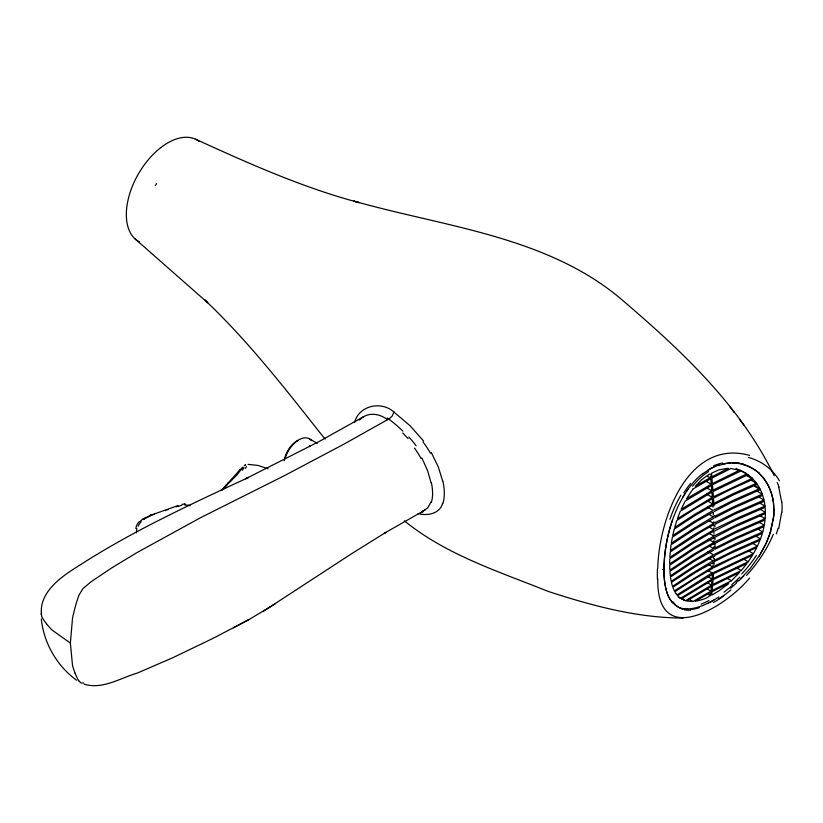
<?xml version="1.0" encoding="UTF-8"?>
<svg xmlns="http://www.w3.org/2000/svg" width="823" height="823" viewBox="0 0 823 823"><rect width="100%" height="100%" fill="white"/><g stroke="black" fill="none" stroke-linecap="round" stroke-linejoin="round"><path stroke-width="1.23" d="M663.996 570.946L664.459 558.313M713.942 537.841L713.942 538.705M773.795 515.013L773.486 502.894M715.064 538.386L715.064 539.528M713.932 540.423L713.911 542.419L693.46 554.373L669.829 570.123L669.685 565.216L695.754 547.933L713.942 537.789M666.949 592.467C662.515 577.962 663.657 562.376 665.714 547.521M715.022 543.375L735.011 533.078L765.061 519.982L764.31 525.228L736.678 537.244L714.93 548.046L714.971 546.493M713.891 544.291L713.901 543.674L696.474 553.745L669.901 571.306L670.323 575.915L691.824 561.564L713.808 548.344M715.012 544.003L714.981 545.865M713.85 546.791L713.829 547.727M769.649 488.584C773.641 497.874 774.68 508.275 773.486 518.274M713.767 550.124L694.807 560.916L670.457 577.036L671.187 581.347L693.871 566.337L713.603 554.836L708.058 551.636M657.752 568.59C658.657 520.64 687.226 438.145 749.599 455.397M75.078 673.276L73.185 667.885A58.68 33.877 -60 0 1 72.486 665.2L70.387 643.092L72.486 618.557A58.68 33.877 -60 0 1 73.185 615.069L75.078 607.487A90.386 52.188 -60 0 1 78.967 595.173L82.856 588.682L91.322 581.594L111.342 568.158L136.741 552.717L200.606 517.677L284.449 475.632L343.5 444.399L389.701 418.475L392.345 415.821L393.878 412.014C381.388 400.595 358.859 405.461 354.59 422.456M713.541 556.379L695.342 566.625L671.403 582.386L672.494 586.367L692.05 573.446L713.335 560.669M713.49 557.603L713.428 558.827M714.631 556.687L714.683 555.463L726.987 549.147L762.396 533.314L760.534 538.88L734.517 550.34L714.446 560.36M46.644 623.916A90.386 52.178 0 0 1 41.757 616.653C37.426 592.323 62.404 575.935 79.934 565.041C133.316 530.691 191.09 504.098 248.546 477.422L245.583 478.801L318.851 441.663L363.571 416.705C371.122 412.251 380.843 414.391 387.396 419.679M714.539 558.529L714.477 559.753M713.232 562.5L695.795 572.294L672.823 587.313L674.356 590.832L712.975 566.759M713.202 563.107L713.16 563.724M714.343 562.191L714.385 561.584L730.114 553.612L759.989 540.3L757.438 546.122L714.107 566.152M714.271 563.416L714.241 564.022M713.088 564.938L713.016 566.152M712.872 568.312L695.414 578.374L674.85 591.747L676.239 593.949M712.574 572.592L676.969 594.926L676.383 594.144M712.389 574.927L712.049 579.135L680.446 598.3L678.224 597.014M713.52 574.32L713.181 578.528L748.22 561.759L752.489 555.268L713.562 573.713M773.774 515.363L770.678 531.421M715.043 541.812L736.76 531.02L765.184 518.696L765.421 513.583L734.178 527.214L715.074 537.203M664.49 557.922C666.393 536.524 672.381 515.27 683.224 496.639M711.535 585.143L711.946 580.338L681.31 598.866L685.415 600.697L711.535 585.143L707.091 582.571M697.338 600.913C702.173 599.422 710.877 598.198 710.897 592.334L695.147 601.304M711 591.13L711.432 586.336L686.639 601.027L692.945 601.52L711 591.13L706.576 588.579M781.655 512.338L778.784 528.284M136.33 532.82L136.865 528.489M41.15 614.39L41.603 612.868M773.445 518.634L769.649 534.6M665.745 547.316L666.28 544.106M666.363 543.664L666.949 540.526M667.042 540.073L667.72 536.874M667.823 536.411L669.593 529.395M674.212 529.23L672.7 535.588L694.139 521.515L713.13 510.466L707.605 507.277M714.734 554.229L735.639 543.818L762.787 531.946L764.063 526.555L736.647 538.479L714.899 549.291M669.727 528.911L670.704 525.588M770.616 531.648L766.213 543.098L760.257 554.28M670.848 525.105L672.545 519.971M431.067 501.886L427.693 507.976L422.785 511.073M769.505 535.012L768.435 537.882M442.589 503.347C439.791 513.84 427.25 516.165 418.094 513.531M768.27 538.304L767.067 541.205M766.882 541.627L765.534 544.559M765.328 544.98L759.104 556.132M756.656 547.696L756.183 548.622M756.152 548.694L753.405 553.704L713.654 572.51M155.31 185.7L156.596 183.508M682.925 497.143L684.901 493.872M683.481 496.207L684.263 494.921M759.999 554.702L750.288 568.374L738.756 580.915M684.52 494.489L686.958 490.745M687.791 489.541L692.472 483.492M242.497 467.762L236.983 474.871L230.79 481.177M224.123 487.627L224.7 486.877A28.918 9.454 -63.9 0 1 226.335 484.84M692.956 489.016L686.464 498.81L711.247 484.181L710.805 478.739L692.987 488.975M224.648 487.957L227.529 484.428M238.248 471.744L240.131 469.408M238.001 472.063L226.335 484.881M741.256 570.555L746.965 563.457L713.078 579.731L712.667 584.536L741.256 570.555L735.669 567.386M749.599 578.024C726.061 606.551 656.723 650.263 657.752 578.939M140.373 522.152L140.97 521.535M228.156 483.749L230.337 481.599M743.725 575.874L741.009 578.682M359.178 420.049L363.571 416.705M244.287 465.705L245.419 464.738M731.452 580.74L739.558 572.479L712.553 585.729L712.132 590.523L731.452 580.74L726.966 578.23M736.534 583.013L730.577 588.25M728.293 583.569L728.715 583.198L712.018 591.727L711.72 595.111L718.89 590.924L727.069 584.618M702.708 473.729L710.66 468.534L718.88 464.861M143.86 519.025L144.591 518.521M674.253 529.086L694.591 515.815L712.821 505.25M274.995 604L249.513 619.246L233.475 627.826M718.88 596.994L711.813 601.294M263.103 611.448L351.205 553.961L385.894 532.327L384.413 533.201L425.44 509.818M707.441 475.499L701.577 479.758L695.24 486.198L710.702 477.422C713.675 470.406 702.482 476.774 710.702 477.422M708.161 469.974L713.85 466.908M713.85 600.132L708.161 603.197M146.01 517.657L150.619 515.332M711.504 601.469L702.708 605.605M711.772 490.786L681.135 509.303L685.22 501.053L711.35 485.508L711.772 490.786L706.206 487.576M712.276 497.37L677.401 518.716L680.271 511.268L711.874 492.103L712.276 497.37L706.731 494.181M712.728 503.943L695.27 514.036L674.706 527.409L676.804 520.506L695.692 508.305L712.368 498.687L712.728 503.943L707.173 500.723M713.448 516.638L691.443 529.899L671.311 543.262L672.381 537.162L696.515 521.391L713.222 512.091M713.685 522.667L713.706 523.397L693.223 535.372L670.385 550.536L671.084 544.754L695.301 528.808L713.52 518.469M713.891 531.061L693.429 543.015L669.799 558.766L669.685 563.95L693.491 548.087L713.942 536.133L713.932 534.868M712.44 574.32L677.566 595.667L680.446 598.3M147.543 517.266L148.171 516.937A28.918 18.085 -36.6 0 1 150.27 515.887M248.628 619.729L213.352 638.206L173.324 657.484L137.451 673.029C120.611 677.895 102.371 689.911 84.1 684.15M713.942 504.643L733.19 494.993L757.294 484.294L759.866 488.574L734.353 499.818L714.261 509.859L714.22 509.242M714.004 567.664L733.242 558.025L756.697 547.604M715.064 535.526L737.645 524.333L765.411 512.317L765.143 507.338L735.001 520.465L715.022 530.773M728.18 468.441L711.823 476.815L711.535 473.225L718.705 469.923L726.565 468.503A59.03 42.487 -74.2 0 1 728.098 468.39M220.657 490.477L223.753 489.037M739.363 470.314L712.379 483.574L711.936 478.132L730.906 468.524L739.363 470.314L736.04 468.4M740.134 470.056L746.79 473.894L712.903 490.179L712.481 484.891L717.368 482.309L741.029 470.951L745.576 473.174M748.282 474.892L752.325 478.317L713.407 496.763L713.006 491.496L748.035 474.717M150.887 515.64L151.895 515.219M756.512 483.204L753.251 479.274L731.884 488.831L713.5 498.08L713.86 503.326L733.108 493.687L756.553 483.266L751.008 480.066M714.559 515.702L714.59 516.35L735.515 505.919L762.293 494.191L761.254 491.526L760.411 489.675L757.489 490.92L730.937 502.771L714.343 511.484M175.7 506.392L178.015 505.466M714.652 517.862L733.828 508.038L762.684 495.353L763.991 500.055L736.595 511.978L714.837 522.79L714.817 522.266M175.309 506.557L151.617 514.91M714.878 524.395L734.023 514.478L764.248 501.248L765.02 506.104L739.342 517.194L714.992 528.87M167.542 509.849L168.087 509.643M152.996 514.787L154.354 514.303M165.392 510.641L165.927 510.445M182.058 504.345L184.702 503.985M692.41 608.526L687.791 608.958M83.648 683.008L81.066 682.946L78.998 681.063M730.577 462.619L736.534 462.855M683.193 618.052C637.095 617.939 592.087 605.697 548.55 591.542C499.119 571.656 446.22 554.99 404.34 520.794M248.073 464.378L258.103 465.448L268.072 468.801M686.958 608.958C677.329 609.329 669.469 601.603 667.042 592.745M684.901 608.835L682.925 608.547M663.986 569.588L662.618 569.362M738.756 463.184C752.479 465.468 764.155 475.56 769.505 488.255M741.009 463.647L743.725 464.409M195.411 139.128C248.721 163.458 302.422 187.531 359.209 202.653L353.787 201.059C445.264 227.169 549.404 236.366 624.081 301.609C682.246 351.38 740.33 405.904 774.217 475.735M139.529 241.941L138.593 241.437A58.505 33.774 -60 0 1 138.593 173.571L139.149 172.655A58.567 33.815 -60 0 1 160.845 147.564M745.669 474.47L752.325 478.317M746.574 475.427L753.251 479.274M755.072 483.019L757.294 484.294M754.331 485.375L759.866 488.574M754.876 486.475L760.411 489.675M756.738 490.992L762.293 494.191M758.456 496.866L763.991 500.055M759.475 502.904L765.02 506.104M759.866 509.118L765.411 512.317M705.702 480.982L711.247 484.181M759.639 515.486L765.184 518.696M758.775 522.029L764.31 525.228M757.222 528.726L762.787 531.946M755 535.68L760.534 538.88M707.914 513.758L713.459 516.957M751.883 542.913L757.438 546.122M709.261 520.836L713.706 523.397M709.416 527.224L713.87 529.796L693.408 541.75L669.86 557.428L670.251 551.945L700.929 531.967L713.747 524.683L713.778 525.959M748.961 551.132L753.405 553.704M709.488 533.561L713.942 536.133M742.655 558.539L748.22 561.759M708.356 539.209L713.911 542.419M709.354 546.091L713.808 548.653M708.891 558.416L713.315 560.977M708.541 564.516L712.955 567.068M708.089 570.555L712.533 573.117M707.626 576.584L712.049 579.135M707.255 593.805L710.588 595.729M688.522 598.969L692.945 601.52M681.074 597.817L683.296 599.103M680.991 598.146L685.415 600.697M309.469 438.844L317.225 443.33M745.689 473.235L746.759 473.883M70.387 643.092L52.281 630.212A58.68 33.877 0 0 1 50.306 628.268L46.582 623.937M393.878 412.014L410.142 425.82L423.578 440.984M76.724 680.302C57.044 666.146 43.753 643.113 41.325 618.989M134.849 238.68L207.746 302.792L204.567 299.726C247.713 340.588 284.336 387.602 321.083 434.112L325.136 439.04M759.104 473.4C767.221 480.982 772.005 491.619 773.445 502.544M402.786 432.991L408.095 438.597M672.545 602.673C665.303 593.98 664.254 582.19 663.996 571.275M729.734 406.521L734.239 412.457M739.599 419.463L743.889 425.1M431.262 452.506L438.299 466.929L442.589 480.848M421.829 457.907L427.693 470.849L431.067 482.906M773.671 509.632L773.959 510.466M778.784 487.329L781.655 501.979M714.025 505.826L713.963 504.9M712.831 505.507L712.934 507.061M713.253 512.739L713.284 513.398M713.325 514.046L713.366 515.013M713.675 522.461L713.654 521.936M714.92 525.671L714.95 526.957M713.829 527.882L713.85 529.158M713.901 531.699L713.922 533.602M682.596 609.195A79.666 37.632 -60.4 0 1 673.07 601.932M690.62 610.182A72.146 32.735 -51 0 1 684.283 609.781M699.478 607.672A66.745 28.466 -46.5 0 1 690.909 609.504M708.953 600.553A68.607 28.373 -45.1 0 1 701.073 604.144M724.003 595.739A68.36 30.842 -48.2 0 1 713.356 602.539M732.233 585.523A66.354 26.12 -46 0 1 723.962 592.19M739.826 577.129A71.796 31.418 -47 0 1 731.853 584.618M756.409 555.391A79.378 43.619 -47.9 0 1 741.76 573.888M743.519 464.861A79.378 56.293 -55.6 0 1 759.29 473.153M732.439 463.133A71.796 51.52 -67.4 0 1 740.947 463.863M722.512 464.172A66.354 48.238 -73.8 0 1 732.511 462.793M713.685 465.808A68.36 50.028 -76.1 0 1 722.491 462.968M692.472 486.228A67.681 48.187 -70.9 0 1 708.552 471.548M683.82 492.792A72.146 51.911 -72.8 0 1 690.579 483.502M669.953 519.292A79.666 50.224 -69.3 0 1 680.899 495.158M728.345 583.774A58.896 25.338 -47.5 0 1 727.11 584.824M697.616 600.409A60.665 26.079 -46 0 1 695.425 600.831M687.03 490.837A73.01 50.131 -71.2 0 1 687.874 489.634M692.431 483.42A67.105 49.802 -74.5 0 1 702.677 473.657M718.942 465.571A66.817 48.259 -73.5 0 1 730.536 462.989M736.564 462.742A72.609 52.343 -69.3 0 1 738.776 463.102M687.74 609.051A73.01 32.848 -50.4 0 1 686.896 609.051M702.76 605.471A67.105 27.92 -45.3 0 1 692.534 608.434M730.917 589.947A66.817 28.445 -47.1 0 1 718.602 598.99M738.416 580.39A72.609 34.216 -47.3 0 1 736.246 582.458M781.86 501.927A97.587 75.377 -30.7 0 1 781.932 512.297M777.21 482.463A95.838 71.025 -41.8 0 1 779.052 487.175M748.508 457.423A91.754 67.342 -44.9 0 1 779.422 480.776M657.454 579.382A97.042 32.19 -75.6 0 1 657.412 568.981M773.322 534.25A91.754 52.816 -46.9 0 1 746.595 575.421M778.105 528.315A95.838 67.764 -41.3 0 1 776.305 533.88M160.855 147.554A58.639 33.856 -60 0 1 179.28 138.13A58.567 33.815 -60 0 1 197.119 140.075A58.505 33.774 -60 0 1 199.073 141.319M387.191 418.012A104.86 46.602 60.3 0 1 402.931 431.159M78.967 681.105A90.386 52.188 -60 0 1 75.119 673.245M442.856 480.92A38.938 18.271 67.7 0 1 442.774 503.594M423.001 441.9A79.347 48.372 67.9 0 1 430.501 453.216M423.156 511.7A74.235 36.15 58.2 0 1 420.584 512.667M431.478 483.05A34.175 15.092 69.2 0 1 431.345 502.287M414.545 448.124A69.019 42.919 69.1 0 1 421.088 458.534M408.815 436.972A82.732 52.641 69.5 0 1 416.129 445.799M138.182 526.216A12.643 9.434 -36 0 1 140.856 521.998M143.603 519.56A12.643 9.434 -36 0 1 144.416 519.015M144.57 518.819A16.985 11.841 -38 0 1 146.401 517.688M146.381 517.636A30.492 19.824 -37.2 0 1 146.689 517.461M176.287 506.824A29 16.234 -43 0 1 176.76 506.67M135.877 528.561A13.003 10.411 -24.1 0 1 139.416 521.494M140.466 521.154A17.869 15.205 -31.7 0 1 143.459 518.5M144.416 518.243A16.645 10.38 -33.9 0 1 145.887 517.348M150.537 514.941A29.556 20.318 -35.7 0 1 151.566 514.519M177.912 506.526A33.023 20.102 -51.6 0 1 181.852 505.25M184.63 504.139A16.409 8.909 -45.1 0 1 185.37 504.108M185.01 505.291A17.088 9.825 -50.3 0 1 188.066 505.199M188.683 505.147A13.312 8.014 -45 0 1 190.082 505.785M222.272 489.86A12.643 5.998 -66.9 0 1 222.467 489.592A16.985 6.903 -66.9 0 1 223.599 487.926M223.609 487.802A30.492 10.792 -65 0 1 224.093 487.175M239.946 470.231A29 6.584 -67.6 0 1 241.725 468.246M242.394 467.659A17.828 4.557 -71.5 0 1 243.114 467.042M222.498 489.366A17.869 11.141 -68.5 0 1 222.673 489.109M223.619 488.656A16.645 5.596 -61.7 0 1 224.607 487.36M227.508 483.739A29.556 11.923 -64.9 0 1 228.156 483.06M242.384 470.252A33.023 8.436 -75.5 0 1 244.071 467.793M245.316 465.088A16.409 3.282 -69 0 1 245.624 464.83M245.377 468.441A17.088 3.745 -73.9 0 1 246.561 466.62M285.067 458.668A20.945 12.098 -60 0 1 297.504 440.675A20.945 12.098 -60 0 1 311.444 440.624M309.643 445.552A18.271 10.545 -60 0 1 309.787 446.519M284.223 460.849A18.271 10.545 -60 0 1 298.091 440.315"/></g></svg>
